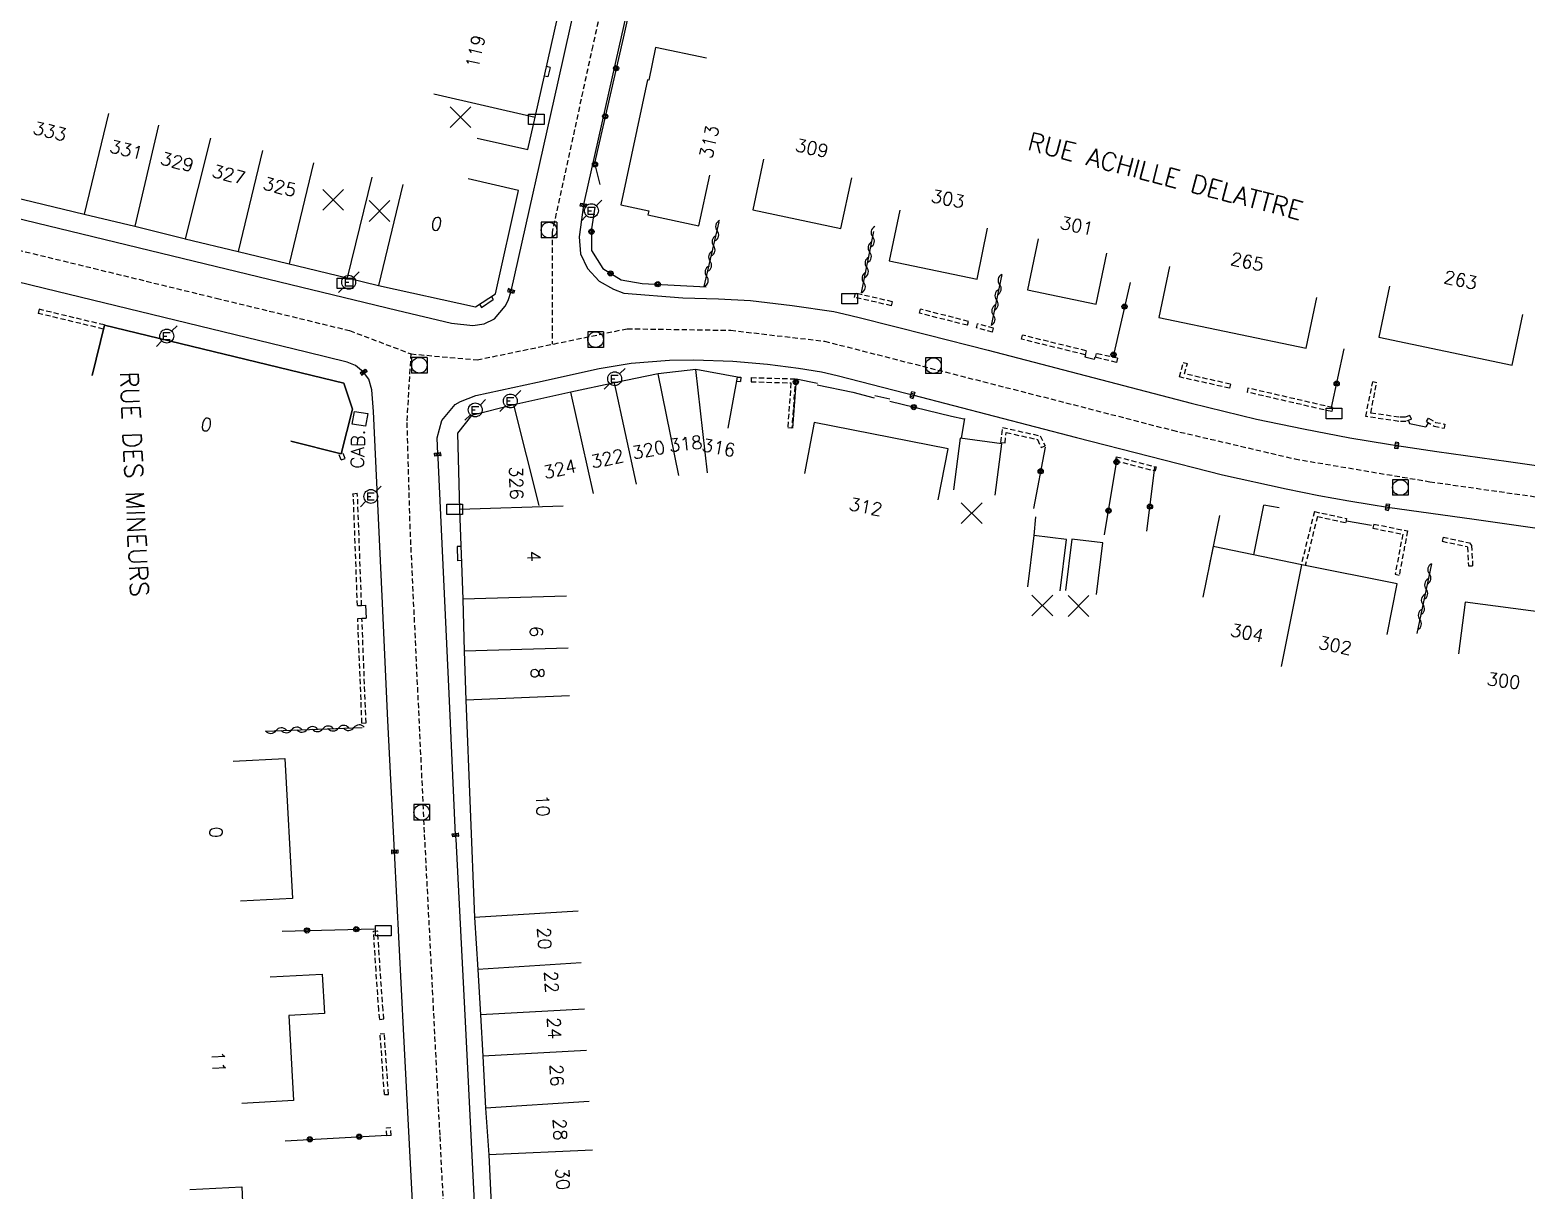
# Model space of a CAD drawing. Header units: millimetres. Extents: x 113000 to 114000, y 124000 to 125000.
# Drawn here: x 113346.5 to 113490.6, y 124195 to 124306.8 of the extents above; entities that cross this region are included whole.
import ezdxf
from ezdxf.enums import TextEntityAlignment as Align

# ---------------------------------------------------------------- set-up
doc = ezdxf.new("R2010")
doc.units = ezdxf.units.MM
doc.linetypes.add('DASHED', pattern=[0.75, 0.5, -0.25])
doc.layers.get('0').update_dxf_attribs({"linetype": 'CONTINUOUS'})
for name, color, linetype in [('W0001', 6, 'DASHED'), ('W0008', 7, 'CONTINUOUS'), ('W0100', 7, 'CONTINUOUS'), ('W0105', 7, 'CONTINUOUS'), ('W0112', 1, 'DASHED'), ('W0310', 3, 'CONTINUOUS'), ('W0322', 7, 'CONTINUOUS'), ('W0400', 7, 'CONTINUOUS'), ('W0420', 7, 'CONTINUOUS'), ('W0471', 7, 'CONTINUOUS'), ('W0984', 7, 'CONTINUOUS'), ('W0989', 7, 'CONTINUOUS'), ('W0991', 7, 'CONTINUOUS'), ('W1102', 7, 'CONTINUOUS'), ('W1471', 7, 'CONTINUOUS')]:
    doc.layers.add(name, color=color, linetype=linetype)
doc.styles.get("Standard").update_dxf_attribs({"font": 'romans.shx', "width": 0.85})

# ---------------------------------------------------------------- blocks, each defined once
blk = doc.blocks.new('T400')
for p, q in [((-0.15, 0.3), (0.15, 0.3)), ((-0.15, -0.25), (-0.15, 0.3)), ((-0.15, 0.15), (0.15, 0.15)), ((-0.15, 0), (0.15, 0)), ((0.15, 0.3), (0.15, -0.25)), ((-0.15, -0.15), (0.15, -0.15)), ((-0.15, -0.25), (-0.15, -0.3)), ((-0.15, -0.3), (0.15, -0.3)), ((0.15, -0.3), (0.15, -0.25))]:
    blk.add_line(p, q)
blk = doc.blocks.new('T420')
for p, q in [((0.75, 0.75), (-0.75, 0.75)), ((-0.75, 0.75), (-0.75, -0.75)), ((0.75, 0.75), (0.75, -0.75)), ((0.75, -0.75), (-0.75, -0.75))]:
    blk.add_line(p, q)
blk.add_ellipse((0, 0), major_axis=(-0.53, 0.53), ratio=1, start_param=3.926991, end_param=10.210176)
blk = doc.blocks.new('T471')
for p, q in [((-0.333334, 0.333334), (-0.333334, -0.333334)), ((-0.333334, 0.333334), (0.333334, 0.333334)), ((-0.333334, 0), (0, 0)), ((0.500001, 0.500001), (1.000002, 1.000002)), ((-0.500001, -0.500001), (-1.000002, -1.000002)), ((-0.333334, -0.333334), (0.333334, -0.333334))]:
    blk.add_line(p, q)
blk.add_ellipse((0, 0), major_axis=(0.471405, 0.471405), ratio=1, start_param=5.4977871438, end_param=11.780972451)
blk = doc.blocks.new('t991o')
at = {"color": 0, "linetype": 'Continuous'}
for p, q in [((-1, 1), (1, -1)), ((-1, -1), (1, 1))]:
    blk.add_line(p, q, dxfattribs=at)
blk = doc.blocks.new('t322o')
at = {"color": 0, "linetype": 'Continuous'}
for radius in [0.25, 0.15]:
    blk.add_circle((0, 0), radius, dxfattribs=at)
blk = doc.blocks.new('t310o')
at = {"color": 0, "linetype": 'Continuous'}
for centre, start, end in [((-0.5, 0.38), 216.8699, 323.1304), ((0.5, -0.37), 36.8699, 143.1303)]:
    blk.add_arc(centre, 0.625, start, end, dxfattribs=at)
blk = doc.blocks.new('T1471')
at = {"color": 0, "linetype": 'Continuous', "flags": 128}
blk.add_lwpolyline([(-0.75, -0.5), (-0.75, 0.5), (0.75, 0.5), (0.75, -0.5), (-0.75, -0.5)], dxfattribs=at)

msp = doc.modelspace()

# ---------------------------------------------------------------- linework, layer by layer
at = {"layer": 'W0001'}
for points in [[(113404.02, 124319.98), (113400.71, 124305.22), (113396.81, 124287.29), (113396.81, 124276.48)], [(113284.18, 124300.51), (113327.12, 124290.01), (113364.47, 124280.92), (113377.3, 124277.8), (113383.23, 124275.55), (113389.59, 124274.98), (113404.03, 124277.98), (113414, 124277.83), (113423.03, 124276.78), (113446.98, 124270.67), (113456.53, 124268.2), (113468.31, 124265.44), (113481.32, 124263.24), (113500.04, 124260.58)], [(113386.71, 124090.9), (113387.67, 124093.74), (113388.18, 124104.6), (113388.56, 124116.37), (113388.79, 124127.95), (113388.86, 124139.12), (113388.55, 124150.7), (113387.55, 124169.7), (113386.01, 124200.29), (113384.52, 124229.45), (113383.14, 124258.69), (113382.84, 124269.12), (113383.23, 124275.55)]]:
    msp.add_lwpolyline(points, dxfattribs=at)
at = {"layer": 'W0008'}
for points in [[(113327.84, 124292.91), (113338.11, 124290.38), (113338.39, 124290.29), (113361.3, 124284.76), (113381.85, 124279.78), (113387.11, 124278.51), (113389.16, 124278.29), (113390.27, 124278.45), (113391.25, 124278.93), (113392.29, 124280.14), (113392.58, 124280.7), (113392.85, 124281.61), (113397.37, 124301.76), (113401.58, 124320.6)], [(113406.45, 124319.37), (113403.24, 124305.09), (113399.9, 124290.24), (113399.83, 124289.87), (113399.4, 124286.82), (113399.53, 124285.2), (113400.2, 124283.77), (113401.34, 124282.57), (113402.71, 124281.79), (113403.71, 124281.39), (113409.4, 124280.97), (113412.82, 124280.86), (113415.91, 124280.69), (113419.91, 124280.21), (113423.92, 124279.64), (113424.9, 124279.42), (113426.38, 124279.07), (113432.98, 124277.38), (113438.79, 124275.9), (113458.34, 124270.8), (113464.63, 124269.26), (113469.17, 124268.33), (113473.63, 124267.48), (113477.33, 124266.85), (113478.13, 124266.72), (113481.98, 124266.15), (113488.9, 124265.18), (113500.07, 124263.59)], [(113347.94, 124281.87), (113337.1, 124284.5), (113314.64, 124289.99), (113295.77, 124294.6), (113289.63, 124296.09), (113283.48, 124297.6)], [(113383.49, 124191.69), (113383.44, 124191.99), (113382.54, 124209.9), (113381.64, 124227.6), (113381, 124240.24), (113380.44, 124252.22), (113379.6, 124270.01), (113379.45, 124272.08), (113379.14, 124273.11), (113378.65, 124273.79), (113377.88, 124274.43), (113377.07, 124274.77), (113373.14, 124275.72), (113347.94, 124281.87)], [(113389.33, 124193.79), (113388.5, 124210.6), (113387.56, 124228.79), (113387.51, 124229.2), (113386.93, 124242.12), (113385.83, 124265.53), (113385.79, 124265.88), (113385.74, 124267.47), (113386.17, 124269.15), (113387.47, 124270.67), (113387.98, 124270.97), (113389.47, 124271.56), (113395.39, 124272.84), (113401.33, 124274.16), (113404.41, 124274.67), (113408.12, 124274.94), (113410.45, 124274.97), (113414.19, 124274.86), (113417.53, 124274.58), (113420.54, 124274.18), (113422.74, 124273.82), (113424.24, 124273.47), (113430.86, 124271.77), (113431.5, 124271.6), (113447.31, 124267.49), (113461.35, 124263.9), (113467.49, 124262.55), (113470.64, 124261.92), (113473.52, 124261.39), (113475.68, 124261.04), (113477.24, 124260.8), (113485.59, 124259.63), (113500.01, 124257.57)]]:
    msp.add_lwpolyline(points, dxfattribs=at)
at = {"layer": 'W0100'}
for points in [[(113389.58, 124296.35), (113394.45, 124295.24), (113395.17, 124298.37), (113397.32, 124307.93), (113398.07, 124311.25), (113399.11, 124315.62), (113399.11, 124315.63)], [(113411.67, 124304.05), (113406.77, 124305.08), (113406.11, 124301.92), (113405.98, 124301.95), (113403.42, 124289.91), (113406.12, 124289.33), (113406.03, 124288.96), (113410.92, 124287.88), (113412, 124292.76)], [(113343.06, 124296.25), (113341.88, 124291.39), (113351.73, 124289), (113356.62, 124287.85), (113361.49, 124286.64), (113361.48, 124286.65), (113366.56, 124285.42), (113377.08, 124282.87), (113380.09, 124282.15), (113389.42, 124280.09), (113391.34, 124281.34), (113393.58, 124291.31), (113388.71, 124292.41)], [(113417.17, 124294.32), (113416.14, 124289.43), (113424.62, 124287.63), (113425.66, 124292.52)], [(113430.29, 124289.4), (113429.27, 124284.51), (113437.72, 124282.76), (113438.73, 124287.66)], [(113443.61, 124286.63), (113442.58, 124281.74), (113449.19, 124280.35), (113450.22, 124285.25)], [(113456.24, 124283.96), (113455.22, 124279.07), (113469.41, 124276.11), (113470.43, 124281)], [(113477.45, 124282.07), (113476.42, 124277.18), (113489.26, 124274.47), (113490.29, 124279.36)], [(113352.51, 124273.47), (113353.69, 124278.33), (113376.76, 124272.74), (113377.59, 124270.23), (113376.48, 124265.92), (113371.64, 124267.16)], [(113371.64, 124267.16), (113376.48, 124265.92), (113377.59, 124270.23), (113376.76, 124272.74), (113353.69, 124278.33), (113352.51, 124273.47)], [(113413.74, 124268.4), (113414.64, 124273.32), (113410.65, 124274.05), (113407.02, 124273.64), (113402.8, 124272.78), (113398.62, 124271.87), (113393.11, 124270.65), (113389.05, 124269.62), (113387.7, 124267.92), (113387.89, 124260.55), (113388.2, 124251.91), (113388.35, 124246.92), (113388.48, 124242.21), (113389.33, 124221.26), (113389.64, 124216.25), (113389.92, 124211.89), (113390.14, 124207.9), (113390.4, 124202.88), (113390.7, 124198.39), (113390.96, 124192.93), (113395.95, 124193.17)], [(113379.05, 124269.8), (113378.82, 124268.58), (113377.55, 124268.8), (113377.78, 124270.01), (113379.05, 124269.8)], [(113433.98, 124261.51), (113434.94, 124266.41), (113422.05, 124268.94), (113421.09, 124264.04)], [(113439.46, 124261.94), (113440.11, 124266.9), (113436.1, 124267.42), (113435.46, 124262.46)], [(113445.72, 124252.72), (113446.33, 124257.68), (113443.19, 124258.07), (113442.58, 124253.11)], [(113449.23, 124252.39), (113449.84, 124257.35), (113446.84, 124257.71), (113446.24, 124252.75)], [(113477.2, 124248.51), (113478.18, 124253.41), (113469.01, 124255.24), (113460.46, 124257.01), (113459.45, 124252.11)], [(113493.33, 124245.44), (113493.98, 124250.4), (113484.72, 124251.62), (113484.07, 124246.67)], [(113366.08, 124236.32), (113371.08, 124236.59), (113371.79, 124223.09), (113366.8, 124222.83)], [(113369.67, 124215.53), (113374.66, 124215.81), (113374.87, 124212.01), (113371.45, 124211.83), (113371.9, 124203.62), (113366.91, 124203.35)], [(113361.92, 124195.06), (113366.91, 124195.32), (113367.07, 124192.34), (113376.38, 124192.83), (113376.84, 124183.93), (113371.85, 124183.67)]]:
    msp.add_lwpolyline(points, dxfattribs=at)
at = {"layer": 'W0105'}
for p, q in [((113396.62, 124303.15), (113396.29, 124303.23)), ((113396.62, 124303.15), (113396.38, 124302.24)), ((113396.38, 124302.24), (113396.06, 124302.31)), ((113389.8, 124280.33), (113390.01, 124280.01)), ((113390.01, 124280.01), (113391.14, 124280.81)), ((113390.96, 124281.09), (113391.14, 124280.81)), ((113448.16, 124275.46), (113448.11, 124275.24)), ((113449.01, 124275.02), (113448.11, 124275.24)), ((113449.06, 124275.24), (113449.01, 124275.02)), ((113422.31, 124272.58), (113425.75, 124271.86)), ((113427.88, 124271.55), (113429.33, 124271.24)), ((113435.26, 124269.56), (113436.45, 124269.31)), ((113479.25, 124269.14), (113479.36, 124268.85)), ((113479.36, 124268.85), (113480.93, 124268.54)), ((113481.16, 124268.92), (113480.93, 124268.54)), ((113460.1, 124255.15), (113461.09, 124259.97)), ((113464.36, 124256.2), (113465.35, 124260.99)), ((113466.81, 124260.72), (113465.35, 124260.99)), ((113473.29, 124259.48), (113475.71, 124259.06)), ((113388.02, 124257.01), (113387.65, 124257)), ((113387.65, 124257), (113387.68, 124255.63)), ((113388.06, 124255.65), (113387.68, 124255.63)), ((113378.46, 124251.33), (113378.85, 124251.34)), ((113378.85, 124251.34), (113378.9, 124250.1)), ((113378.5, 124250.08), (113378.9, 124250.1))]:
    msp.add_line(p, q, dxfattribs=at)
at = {"layer": 'W0112'}
for p, q in [((113425.93, 124281), (113426.02, 124281.39)), ((113429.49, 124280.19), (113425.93, 124281)), ((113429.57, 124280.57), (113426.02, 124281.39)), ((113429.49, 124280.19), (113429.57, 124280.57)), ((113347.41, 124279.85), (113347.31, 124279.46)), ((113353.6, 124277.95), (113347.31, 124279.46)), ((113353.69, 124278.34), (113347.41, 124279.85)), ((113432.18, 124279.47), (113432.27, 124279.86)), ((113436.8, 124278.31), (113432.18, 124279.47)), ((113436.9, 124278.69), (113432.27, 124279.86)), ((113436.8, 124278.31), (113436.9, 124278.69)), ((113437.67, 124278.05), (113437.77, 124278.44)), ((113439.22, 124277.66), (113437.67, 124278.05)), ((113439.32, 124278.04), (113437.77, 124278.44)), ((113439.22, 124277.66), (113439.32, 124278.04)), ((113441.99, 124276.97), (113442.09, 124277.36)), ((113448.23, 124275.85), (113442.09, 124277.36)), ((113448.13, 124275.47), (113441.99, 124276.97)), ((113448.23, 124275.85), (113448.13, 124275.47)), ((113449.18, 124275.6), (113449.09, 124275.22)), ((113451.15, 124274.74), (113449.09, 124275.22)), ((113451.24, 124275.13), (113449.18, 124275.6)), ((113451.24, 124275.13), (113451.15, 124274.74)), ((113457.58, 124274.74), (113457.97, 124274.64)), ((113414.57, 124272.92), (113414.95, 124272.9)), ((113414.64, 124273.32), (113414.97, 124273.3)), ((113414.97, 124273.3), (113414.95, 124272.9)), ((113415.97, 124273.27), (113415.96, 124272.87)), ((113415.96, 124272.87), (113419.8, 124272.76)), ((113476.21, 124272.78), (113475.82, 124272.85)), ((113419.8, 124272.76), (113419.49, 124268.46)), ((113462.12, 124272.64), (113462.04, 124272.25)), ((113463.81, 124272.26), (113463.72, 124271.87)), ((113471.87, 124269.99), (113463.72, 124271.87)), ((113471.96, 124270.38), (113463.81, 124272.26)), ((113471.96, 124270.38), (113471.87, 124269.99)), ((113479.54, 124269.25), (113479.39, 124269.62)), ((113480.99, 124269.03), (113481.2, 124269.37)), ((113482.76, 124268.79), (113482.69, 124268.4)), ((113419.49, 124268.46), (113419.89, 124268.43)), ((113376.48, 124265.36), (113376.26, 124265.97)), ((113376.53, 124266.1), (113376.63, 124266.14)), ((113376.86, 124265.49), (113376.63, 124266.14)), ((113440.02, 124267.02), (113440.42, 124266.97)), ((113443.91, 124266.53), (113444.27, 124266.7)), ((113451.12, 124265.65), (113451.02, 124265.26)), ((113451.12, 124265.65), (113454.98, 124264.66)), ((113376.48, 124265.36), (113376.86, 124265.49)), ((113451.02, 124265.26), (113454.88, 124264.28)), ((113454.98, 124264.66), (113454.88, 124264.28)), ((113377.63, 124262.08), (113378.02, 124262.14)), ((113470.2, 124260.36), (113468.94, 124255.26)), ((113470.49, 124259.89), (113469.33, 124255.18)), ((113470.2, 124260.36), (113473.31, 124259.7)), ((113470.49, 124259.89), (113473.23, 124259.3)), ((113473.31, 124259.7), (113473.23, 124259.3)), ((113475.92, 124259.16), (113475.84, 124258.77)), ((113482.59, 124257.89), (113482.51, 124257.5)), ((113477.98, 124254.33), (113478.37, 124254.25)), ((113485.04, 124255.13), (113485.44, 124255.15)), ((113378.06, 124251.3), (113378.46, 124251.32)), ((113378.09, 124250.06), (113378.49, 124250.08)), ((113378.49, 124239.99), (113378.09, 124250.06)), ((113378.89, 124240), (113378.49, 124250.08)), ((113378.49, 124239.99), (113378.89, 124240)), ((113379.6, 124219.95), (113380, 124219.98)), ((113380.21, 124211.44), (113380.6, 124211.48)), ((113380.25, 124210.06), (113380.65, 124210.08)), ((113380.65, 124204.19), (113380.25, 124210.06)), ((113381.04, 124204.22), (113380.65, 124210.08)), ((113380.65, 124204.19), (113381.04, 124204.22)), ((113380.85, 124200.99), (113381.25, 124201.01)), ((113380.89, 124200.22), (113380.85, 124200.99)), ((113381.29, 124200.24), (113381.25, 124201.01)), ((113381.29, 124200.24), (113380.89, 124200.22))]:
    msp.add_line(p, q, dxfattribs=at)
for points in [[(113462.04, 124272.25), (113457.21, 124273.33), (113457.58, 124274.74)], [(113462.12, 124272.64), (113457.7, 124273.63), (113457.97, 124274.64)], [(113415.97, 124273.27), (113420.23, 124273.15), (113419.89, 124268.43)], [(113479.54, 124269.25), (113479.01, 124269.05), (113478.32, 124269.05), (113475.15, 124269.52), (113475.82, 124272.85)], [(113479.39, 124269.62), (113478.94, 124269.45), (113478.35, 124269.45), (113475.63, 124269.86), (113476.21, 124272.78)], [(113480.99, 124269.03), (113481.73, 124268.58), (113482.69, 124268.4)], [(113481.2, 124269.37), (113481.87, 124268.96), (113482.76, 124268.79)], [(113440.02, 124267.02), (113440.18, 124268.46), (113443.8, 124267.66), (113444.27, 124266.7)], [(113440.42, 124266.97), (113440.53, 124267.98), (113443.53, 124267.31), (113443.91, 124266.53)], [(113378.06, 124251.3), (113377.67, 124261.8), (113377.63, 124262.08)], [(113378.46, 124251.32), (113378.07, 124261.84), (113378.02, 124262.14)], [(113475.84, 124258.77), (113478.71, 124258.18), (113477.98, 124254.33)], [(113475.92, 124259.16), (113479.17, 124258.5), (113478.37, 124254.25)], [(113482.51, 124257.5), (113484.91, 124256.99), (113484.95, 124256.94), (113485.04, 124255.13)], [(113482.59, 124257.89), (113485.13, 124257.35), (113485.34, 124257.1), (113485.44, 124255.15)], [(113380.21, 124211.44), (113380.12, 124212.32), (113379.85, 124216.11), (113379.6, 124219.95)], [(113380.6, 124211.48), (113380.52, 124212.36), (113380.25, 124216.13), (113380, 124219.98)]]:
    msp.add_lwpolyline(points, dxfattribs=at)
at = {"layer": 'W0310'}
for p, q in [((113411.46, 124282.06), (113412.9, 124288.28)), ((113426.61, 124281.44), (113427.78, 124287.33)), ((113440.1, 124283.21), (113439.08, 124278.3)), ((113481.47, 124255.34), (113480.07, 124248.62)), ((113369.22, 124239.22), (113378.5, 124239.57))]:
    msp.add_line(p, q, dxfattribs=at)
at = {"layer": 'W0322'}
for p, q in [((113452.45, 124282.43), (113450.78, 124275.16)), ((113471.84, 124270.38), (113473.07, 124276.03)), ((113425.75, 124271.86), (113427.82, 124271.33)), ((113429.33, 124270.99), (113435.26, 124269.56)), ((113436.21, 124267.42), (113436.53, 124269.32)), ((113444.29, 124266.58), (113443.17, 124260.66)), ((113449.99, 124258.11), (113451.21, 124265.49)), ((113454.06, 124258.49), (113454.85, 124264.6)), ((113443.34, 124259.87), (113443.19, 124258.07)), ((113370.82, 124219.95), (113379.67, 124220.18)), ((113371.11, 124199.75), (113380.91, 124200.29))]:
    msp.add_line(p, q, dxfattribs=at)
for points in [[(113411.25, 124318.15), (113406.59, 124319.26), (113403.63, 124305.98), (113400.9, 124293.93), (113401.41, 124291.87)], [(113400.93, 124289.68), (113400.59, 124287.61), (113400.59, 124285.51), (113401.7, 124283.77), (113403.45, 124282.68), (113405.47, 124282.35), (113411.65, 124282.03)], [(113422.35, 124272.7), (113420.3, 124273.13), (113419.96, 124268.41)]]:
    msp.add_lwpolyline(points, dxfattribs=at)
at = {"layer": 'W1102'}
for p, q in [((113385.42, 124300.6), (113395.17, 124298.37)), ((113354.09, 124298.71), (113351.73, 124289)), ((113358.9, 124297.59), (113356.62, 124287.85)), ((113363.91, 124296.35), (113361.48, 124286.65)), ((113368.9, 124295.14), (113366.56, 124285.42)), ((113373.83, 124293.95), (113371.47, 124284.23)), ((113379.44, 124292.59), (113377.08, 124282.87)), ((113382.42, 124291.87), (113380.09, 124282.15)), ((113409.01, 124263.85), (113407.02, 124273.64)), ((113411.76, 124264.11), (113410.65, 124274.05)), ((113400.78, 124262.1), (113398.62, 124271.87)), ((113404.94, 124263.01), (113402.8, 124272.78)), ((113395.57, 124260.95), (113393.11, 124270.65)), ((113397.88, 124260.9), (113387.89, 124260.55)), ((113467.05, 124245.44), (113469.01, 124255.24)), ((113398.19, 124252.21), (113388.2, 124251.91)), ((113398.34, 124247.21), (113388.35, 124246.92)), ((113398.47, 124242.62), (113388.48, 124242.21)), ((113399.31, 124221.87), (113389.33, 124221.26)), ((113399.61, 124216.9), (113389.64, 124216.25)), ((113399.91, 124212.43), (113389.92, 124211.89)), ((113400.12, 124208.43), (113390.14, 124207.9)), ((113400.38, 124203.54), (113390.4, 124202.88)), ((113400.69, 124198.85), (113390.7, 124198.39))]:
    msp.add_line(p, q, dxfattribs=at)

# ---------------------------------------------------------------- block references
at = {"layer": 'W0310'}
for p, rotation in [((113412.7, 124287.42), 76.97994591815434), ((113427.68, 124286.83), 78.7631129312543), ((113412.36, 124285.96), 76.97994591815434), ((113427.39, 124285.36), 78.7631129312543), ((113412.02, 124284.49), 76.97994591815434), ((113427.1, 124283.89), 78.7631129312543), ((113411.69, 124283.03), 76.97994591815434), ((113426.81, 124282.42), 78.7631129312543), ((113439.89, 124282.23), 258.3114957221356), ((113439.59, 124280.76), 258.3114957221356), ((113439.29, 124279.29), 258.3114957221356), ((113481.27, 124254.36), 258.2068429679745), ((113480.96, 124252.89), 258.2068429679745), ((113480.65, 124251.42), 258.2068429679745), ((113480.35, 124249.96), 258.2068429679745), ((113374.72, 124239.43), 2.161099610134265), ((113376.22, 124239.49), 2.161099610134265), ((113377.72, 124239.54), 2.161099610134265), ((113370.22, 124239.26), 2.161099610134265), ((113371.72, 124239.32), 2.161099610134265), ((113373.22, 124239.37), 2.161099610134265)]:
    msp.add_blockref('t310o', p, dxfattribs=dict(at, rotation=rotation))
at = {"layer": 'W0322'}
for p, rotation in [((113402.97, 124303.08), 257.2251804918096), ((113401.92, 124298.45), 257.2251804918096), ((113400.93, 124293.82), 283.9578799825954), ((113400.59, 124287.33), 270.054694950511), ((113402.43, 124283.31), 328.097730531143), ((113406.97, 124282.27), 357.1034064942899), ((113451.92, 124280.12), 257.0831748775201), ((113450.86, 124275.49), 257.0831748775201), ((113420.28, 124272.85), 265.8729624706777), ((113472.35, 124272.7), 77.7695840097513), ((113431.63, 124270.43), 346.4396357658911), ((113443.85, 124264.25), 259.2420486385161), ((113451.15, 124265.14), 80.64461426811226), ((113450.38, 124260.45), 80.64461426811226), ((113454.37, 124260.85), 82.6407834318918), ((113373.2, 124220.01), 1.514559786081015), ((113377.95, 124220.13), 1.514559786081015), ((113373.48, 124199.88), 3.14881005643395), ((113378.23, 124200.14), 3.14881005643395)]:
    msp.add_blockref('t322o', p, dxfattribs=dict(at, rotation=rotation))
at = {"layer": 'W0400'}
for p, rotation in [((113399.83, 124289.87), 78.81695534795197), ((113392.85, 124281.61), 253.0790123299842), ((113378.65, 124273.79), 305.8771744967647), ((113431.5, 124271.6), 345.2583383651357), ((113385.79, 124265.88), 96.35147631784565), ((113478.13, 124266.72), 171.1166718351766), ((113477.24, 124260.8), 351.5627965941019), ((113387.51, 124229.2), 96.59422854406935), ((113381.64, 124227.6), 272.9046143901375)]:
    msp.add_blockref('T400', p, dxfattribs=dict(at, rotation=rotation))
at = {"layer": 'W0420'}
for p in [(113396.5, 124287.48), (113400.99, 124276.93), (113384.02, 124274.46), (113433.52, 124274.43), (113478.49, 124262.68), (113384.25, 124231.38)]:
    msp.add_blockref('T420', p, dxfattribs=at)
at = {"layer": 'W0471'}
for p in [(113400.59, 124289.35), (113377.22, 124282.46), (113359.7, 124277.27), (113402.83, 124273.16), (113392.78, 124271.02), (113389.4, 124270.16), (113379.35, 124261.82)]:
    msp.add_blockref('T471', p, dxfattribs=at)
at = {"layer": 'W0991'}
for p in [(113387.99, 124298.35), (113375.73, 124290.4), (113380.19, 124289.32), (113437.2, 124260.22), (113444.01, 124251.32), (113447.49, 124251.27)]:
    msp.add_blockref('t991o', p, dxfattribs=at)
at = {"layer": 'W1471'}
for p in [(113395.29, 124298.15), (113376.87, 124282.35), (113425.46, 124280.87), (113472.1, 124269.81), (113387.43, 124260.58), (113380.54, 124220)]:
    msp.add_blockref('T1471', p, dxfattribs=at)

# ---------------------------------------------------------------- texts
at = {"layer": 'W0984'}
msp.add_text('CAB.', height=1.25, rotation=88.0725, dxfattribs=at).set_placement((113378.09, 124266.39), align=Align.MIDDLE)
at = {"layer": 'W0989'}
for s, rotation, p in [('RUE ACHILLE DELATTRE', 345.5267, (113455.87, 124292.69)), ('RUE DES MINEURS', 272.7041, (113356.58, 124263.01))]:
    msp.add_text(s, height=1.75, rotation=rotation, dxfattribs=at).set_placement(p, align=Align.MIDDLE)
at = {"layer": 'W0991'}
for s, rotation, p in [('119', 77.3487, (113389.42, 124304.69)), ('333', 346.349, (113348.44, 124297)), ('313', 77.5484, (113411.93, 124295.98)), ('331', 346.8376, (113355.8, 124295.23)), ('309', 348.0695, (113421.83, 124295.38)), ('329', 346.0715, (113360.7, 124294.05)), ('327', 346.4517, (113365.67, 124292.84)), ('325', 346.3516, (113370.57, 124291.65)), ('303', 348.3201, (113434.91, 124290.49)), ('0', 347.5391, (113385.68, 124288.08)), ('301', 348.1494, (113447.33, 124287.9)), ('265', 348.207, (113463.74, 124284.44)), ('263', 348.0805, (113484.28, 124282.68)), ('0', 346.3729, (113363.52, 124268.75)), ('320', 11.5228, (113406.09, 124266.31)), ('318', 6.3731, (113409.66, 124266.9)), ('316', 349.5919, (113412.84, 124266.53)), ('322', 12.3924, (113402.11, 124265.47)), ('326', 271.4645, (113393.35, 124263.12)), ('324', 12.485, (113397.54, 124264.46)), ('312', 348.8954, (113427.01, 124260.83)), ('4', 272.0321, (113395.05, 124256.06)), ('6', 271.7028, (113395.29, 124248.8)), ('304', 348.3319, (113463.73, 124248.68)), ('302', 348.6961, (113472.21, 124247.47)), ('8', 271.6688, (113395.41, 124244.8)), ('300', 352.4702, (113488.43, 124244.07)), ('10', 272.3163, (113395.9, 124232.04)), ('0', 273.0415, (113364.44, 124229.47)), ('22', 273.7776, (113396.73, 124215.04)), ('24', 273.0902, (113397, 124210.59)), ('11', 273.1407, (113364.69, 124207.34)), ('26', 273.0231, (113397.25, 124206.05)), ('28', 273.777, (113397.56, 124200.83)), ('30', 272.6661, (113397.82, 124196.07))]:
    msp.add_text(s, height=1.25, rotation=rotation, dxfattribs=at).set_placement(p, align=Align.MIDDLE)
msp.add_text('20', height=1.25, rotation=273.7776, dxfattribs=at).set_placement((113395.36, 124220.27))

doc.saveas('drawing.dxf')
